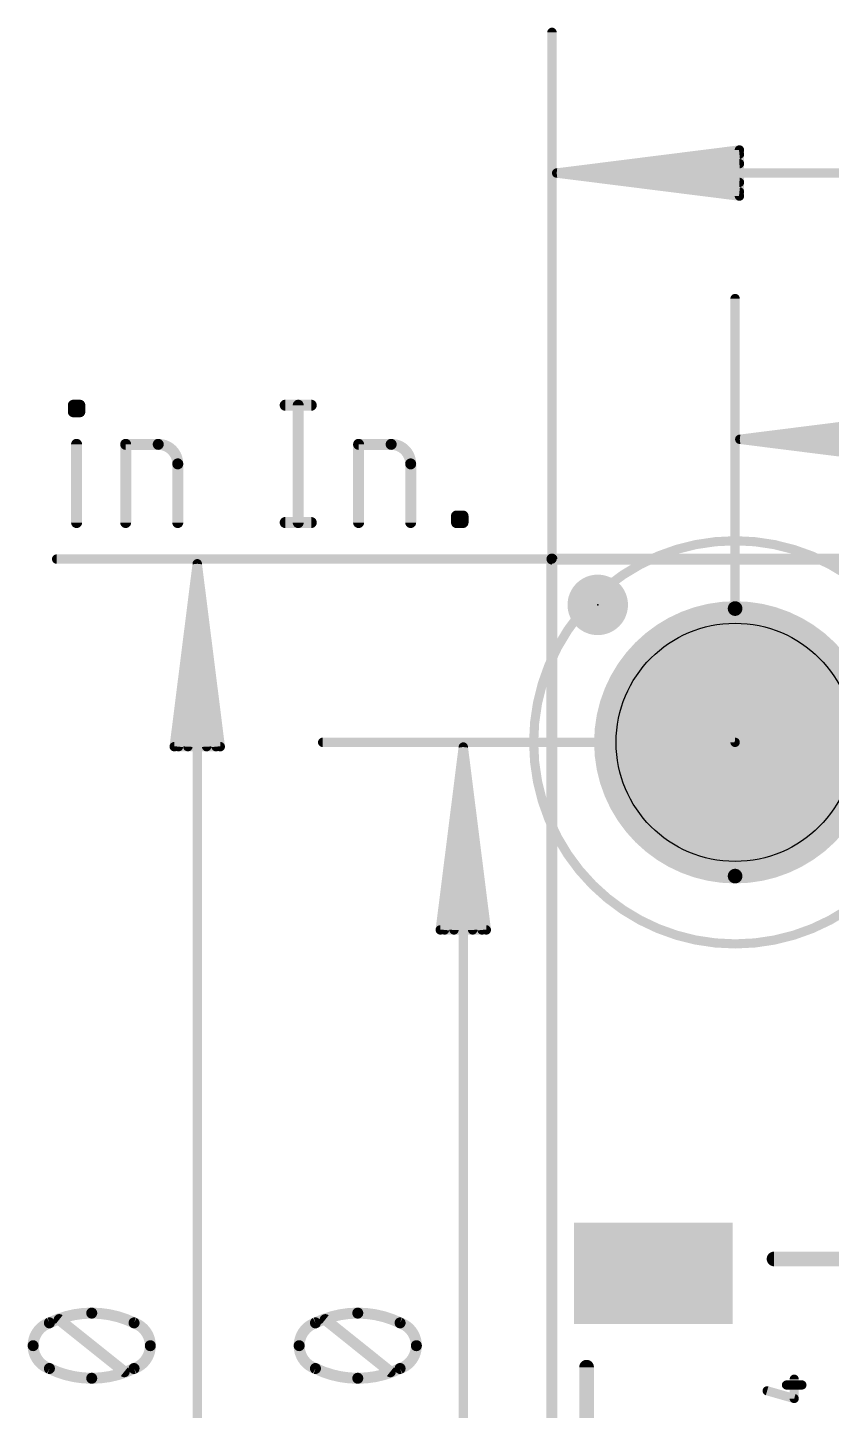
# Model space of a CAD drawing. Extents: x -30.5 to 56.1, y -10.7 to 33.1.
# Drawn here: x -7.27 to 3.88, y 13.6 to 32.77 of the extents above; entities that cross this region are included whole.
import ezdxf

# ---------------------------------------------------------------- set-up
doc = ezdxf.new("R2010")
doc.units = 0
for name, color, linetype in [('1', 12, 'CONTINUOUS'), ('16', 132, 'CONTINUOUS'), ('20', 53, 'CONTINUOUS'), ('21', 41, 'CONTINUOUS'), ('23', 53, 'CONTINUOUS'), ('24', 53, 'CONTINUOUS'), ('25', 253, 'CONTINUOUS'), ('29', 253, 'CONTINUOUS'), ('30', 253, 'CONTINUOUS'), ('31', 253, 'CONTINUOUS'), ('39', 12, 'CONTINUOUS'), ('41', 12, 'CONTINUOUS'), ('42', 132, 'CONTINUOUS'), ('47', 253, 'CONTINUOUS')]:
    doc.layers.add(name, color=color, linetype=linetype)

# ---------------------------------------------------------------- blocks, each defined once
blk = doc.blocks.new('RECT')
blk.add_solid([(-0.5, -0.5), (0.5, -0.5), (-0.5, 0.5), (0.5, 0.5)])
blk = doc.blocks.new('PIE')
at = {"const_width": 0.5}
blk.add_lwpolyline([(0, -0.25, 1), (0, 0.25, 1), (0, -0.25)], format="xyb", dxfattribs=at)

msp = doc.modelspace()

# ---------------------------------------------------------------- linework, layer by layer
at = {"layer": '1', "const_width": 0.1524}
for points in [[(0, 0), (0, 25.4)], [(0, 25.4), (25.4, 25.4)]]:
    msp.add_lwpolyline(points, dxfattribs=at)
at = {"layer": '1', "const_width": 0.0762}
for points in [[(0.0381, 25.4, 1), (-0.0381, 25.4)], [(0, 25.4381, 1), (0, 25.3619)]]:
    msp.add_lwpolyline(points, format="xyb", dxfattribs=at)
at = {"layer": '16', "const_width": 0.1524}
for points in [[(0, 0), (0, 25.4)], [(0, 25.4), (25.4, 25.4)]]:
    msp.add_lwpolyline(points, dxfattribs=at)
at = {"layer": '16', "const_width": 0.0762}
for points in [[(0.0381, 25.4, 1), (-0.0381, 25.4)], [(0, 25.4381, 1), (0, 25.3619)]]:
    msp.add_lwpolyline(points, format="xyb", dxfattribs=at)
at = {"layer": '20', "const_width": 0.1524}
for points in [[(25.4, 25.4), (0, 25.4)], [(0, 25.4), (0, 0)]]:
    msp.add_lwpolyline(points, dxfattribs=at)
at = {"layer": '20', "const_width": 0.0762}
for points in [[(0, 25.4381, 1), (0, 25.3619)], [(0.0381, 25.4, 1), (-0.0381, 25.4)]]:
    msp.add_lwpolyline(points, format="xyb", dxfattribs=at)
at = {"layer": '20'}
msp.add_circle((2.54, 22.86), 1.651, dxfattribs=at)
at = {"layer": '21', "const_width": 0.2032}
for points in [[(3.08, 15.7), (4.73, 15.7)], [(0.48, 14.2), (0.48, 11.2)]]:
    msp.add_lwpolyline(points, dxfattribs=at)
at = {"layer": '21', "const_width": 0.1016}
for points in [[(3.08, 15.7508, 1), (3.08, 15.6492)], [(0.5308, 14.2, 1), (0.4292, 14.2)]]:
    msp.add_lwpolyline(points, format="xyb", dxfattribs=at)
at = {"layer": '23'}
for p in [(0.635, 24.765), (2.54, 22.86)]:
    msp.add_point(p, dxfattribs=at)
at = {"layer": '24'}
msp.add_point((0.635, 24.765), dxfattribs=at)
at = {"layer": '25', "const_width": 0.127}
for points in [[(3.2526, 13.9531), (3.4671, 13.9531)], [(3.3599, 13.7654), (3.3599, 14.0335)], [(2.9845, 13.8726), (3.3599, 13.7654)]]:
    msp.add_lwpolyline(points, dxfattribs=at)
at = {"layer": '25', "const_width": 0.0635}
for points in [[(3.2526, 13.9848, 1), (3.2526, 13.9213)], [(3.3916, 14.0335, 1), (3.3281, 14.0335)], [(3.4671, 13.9213, 1), (3.4671, 13.9848)], [(2.9932, 13.9032, 1), (2.9758, 13.8421)], [(3.3511, 13.7349, 1), (3.3686, 13.7959)], [(3.3281, 13.7654, 1), (3.3916, 13.7654)]]:
    msp.add_lwpolyline(points, format="xyb", dxfattribs=at)
at = {"layer": '29', "const_width": 1.7526}
msp.add_lwpolyline([(2.54, 21.9837, 1), (2.54, 23.7363, 1), (2.54, 21.9837)], format="xyb", dxfattribs=at)
at = {"layer": '30', "const_width": 1.7526}
msp.add_lwpolyline([(2.54, 21.9837, 1), (2.54, 23.7363, 1), (2.54, 21.9837)], format="xyb", dxfattribs=at)
at = {"layer": '39', "const_width": 0.127}
msp.add_lwpolyline([(2.54, 20.066, 1), (2.54, 25.654, 1), (2.54, 20.066)], format="xyb", dxfattribs=at)
at = {"layer": '41'}
for points, const_width in [([(2.54, 24.7142, 1), (2.54, 21.0058)], 0.2032), ([(2.54, 21.0058, 1), (2.54, 24.7142)], 0.2032), ([(2.54, 24.765, 1), (2.54, 24.6634)], 0.1016), ([(2.54, 24.6634, 1), (2.54, 24.765)], 0.1016), ([(2.54, 21.0566, 1), (2.54, 20.955)], 0.1016), ([(2.54, 20.955, 1), (2.54, 21.0566)], 0.1016)]:
    msp.add_lwpolyline(points, format="xyb", dxfattribs=dict(at, const_width=const_width))
at = {"layer": '42'}
for points, const_width in [([(2.54, 24.7142, 1), (2.54, 21.0058)], 0.2032), ([(2.54, 21.0058, 1), (2.54, 24.7142)], 0.2032), ([(2.54, 24.765, 1), (2.54, 24.6634)], 0.1016), ([(2.54, 24.6634, 1), (2.54, 24.765)], 0.1016), ([(2.54, 21.0566, 1), (2.54, 20.955)], 0.1016), ([(2.54, 20.955, 1), (2.54, 21.0566)], 0.1016)]:
    msp.add_lwpolyline(points, format="xyb", dxfattribs=dict(at, const_width=const_width))
at = {"layer": '47'}
for points, const_width in [([(0, 25.4), (0, 32.7)], 0.13), ([(0.065, 30.75), (2.6, 31.0692)], 0.13), ([(0.065, 30.75), (2.6, 31.01)], 0.13), ([(2.6, 31.0692), (2.6, 30.4308)], 0.13), ([(0.065, 30.75), (2.6, 30.88)], 0.13), ([(0.065, 30.75), (25.335, 30.75)], 0.13), ([(2.6, 30.4308), (0.065, 30.75)], 0.13), ([(2.6, 30.62), (0.065, 30.75)], 0.13), ([(2.6, 30.49), (0.065, 30.75)], 0.13), ([(2.54, 22.86), (2.54, 29.01)], 0.13), ([(-6.6386, 27.4415), (-6.6386, 27.5318)], 0.1524), ([(-6.6386, 27.5318), (-6.5483, 27.5318)], 0.1524), ([(-6.5483, 27.5318), (-6.5483, 27.4415)], 0.1524), ([(-3.6999, 27.5318), (-3.3387, 27.5318)], 0.1524), ([(-3.5193, 27.5318), (-3.5193, 25.9062)], 0.1524), ([(-6.5483, 27.4415), (-6.6386, 27.4415)], 0.1524), ([(2.605, 27.06), (5.14, 27.3792)], 0.13), ([(2.605, 27.06), (5.14, 27.32)], 0.13), ([(2.605, 27.06), (5.14, 27.19)], 0.13), ([(-6.5935, 25.9062), (-6.5935, 26.9899)], 0.1524), ([(-5.9126, 25.9062), (-5.9126, 26.9899)], 0.1524), ([(-5.9126, 26.9899), (-5.4611, 26.9899)], 0.1524), ([(-2.6822, 25.9062), (-2.6822, 26.9899)], 0.1524), ([(-2.6822, 26.9899), (-2.2306, 26.9899)], 0.1524), ([(2.605, 27.06), (22.795, 27.06)], 0.13), ([(5.14, 26.7408), (2.605, 27.06)], 0.13), ([(5.14, 26.93), (2.605, 27.06)], 0.13), ([(5.14, 26.8), (2.605, 27.06)], 0.13), ([(-5.1901, 26.719), (-5.1901, 25.9062)], 0.1524), ([(-1.9597, 26.719), (-1.9597, 25.9062)], 0.1524), ([(-1.324, 25.9062), (-1.324, 25.9965)], 0.1524), ([(-1.324, 25.9965), (-1.2337, 25.9965)], 0.1524), ([(-1.2337, 25.9965), (-1.2337, 25.9062)], 0.1524), ([(-3.6999, 25.9062), (-3.3387, 25.9062)], 0.1524), ([(-1.2337, 25.9062), (-1.324, 25.9062)], 0.1524), ([(0, 25.4), (-6.87, 25.4)], 0.13), ([(-4.92, 25.335), (-5.2392, 22.8)], 0.13), ([(-4.92, 25.335), (-5.18, 22.8)], 0.13), ([(-4.92, 25.335), (-5.05, 22.8)], 0.13), ([(-4.92, 0.065), (-4.92, 25.335)], 0.13), ([(-4.6008, 22.8), (-4.92, 25.335)], 0.13), ([(-4.79, 22.8), (-4.92, 25.335)], 0.13), ([(-4.66, 22.8), (-4.92, 25.335)], 0.13), ([(-5.2392, 22.8), (-4.6008, 22.8)], 0.13), ([(2.54, 22.86), (-3.18, 22.86)], 0.13), ([(-1.23, 22.795), (-1.5492, 20.26)], 0.13), ([(-1.23, 22.795), (-1.49, 20.26)], 0.13), ([(-1.23, 22.795), (-1.36, 20.26)], 0.13), ([(-1.23, 22.795), (-1.23, 2.605)], 0.13), ([(-0.9108, 20.26), (-1.23, 22.795)], 0.13), ([(-1.1, 20.26), (-1.23, 22.795)], 0.13), ([(-0.97, 20.26), (-1.23, 22.795)], 0.13), ([(-1.5492, 20.26), (-0.9108, 20.26)], 0.13), ([(-5.9319, 14.1366), (-6.8351, 14.8591)], 0.1524), ([(-2.2419, 14.1366), (-3.1451, 14.8591)], 0.1524)]:
    msp.add_lwpolyline(points, dxfattribs=dict(at, const_width=const_width))
for points, const_width in [([(0.0325, 32.7, 1), (-0.0325, 32.7)], 0.065), ([(2.6325, 31.0692, 1), (2.5675, 31.0692)], 0.065), ([(2.6041, 31.037, 1), (2.5959, 31.1015)], 0.065), ([(2.6033, 30.9777, 1), (2.5967, 31.0423)], 0.065), ([(2.6017, 30.8475, 1), (2.5983, 30.9125)], 0.065), ([(0.065, 30.7825, 1), (0.065, 30.7175)], 0.065), ([(0.0691, 30.7822, 1), (0.0609, 30.7178)], 0.065), ([(0.0633, 30.7825, 1), (0.0667, 30.7175)], 0.065), ([(0.0667, 30.7825, 1), (0.0633, 30.7175)], 0.065), ([(0.0683, 30.7823, 1), (0.0617, 30.7177)], 0.065), ([(0.0617, 30.7823, 1), (0.0683, 30.7177)], 0.065), ([(0.0609, 30.7822, 1), (0.0691, 30.7178)], 0.065), ([(2.5983, 30.5875, 1), (2.6017, 30.6525)], 0.065), ([(2.5959, 30.3985, 1), (2.6041, 30.463)], 0.065), ([(2.5967, 30.4577, 1), (2.6033, 30.5223)], 0.065), ([(2.5675, 30.4308, 1), (2.6325, 30.4308)], 0.065), ([(2.5725, 29.01, 1), (2.5075, 29.01)], 0.065), ([(-6.6005, 27.5318, 1), (-6.6767, 27.5318)], 0.0762), ([(-6.6386, 27.5699, 1), (-6.6386, 27.4937)], 0.0762), ([(-6.5102, 27.5318, 1), (-6.5864, 27.5318)], 0.0762), ([(-6.5483, 27.4937, 1), (-6.5483, 27.5699)], 0.0762), ([(-3.6999, 27.5699, 1), (-3.6999, 27.4937)], 0.0762), ([(-3.4812, 27.5318, 1), (-3.5574, 27.5318)], 0.0762), ([(-3.3387, 27.4937, 1), (-3.3387, 27.5699)], 0.0762), ([(-6.6386, 27.4796, 1), (-6.6386, 27.4034)], 0.0762), ([(-6.6767, 27.4415, 1), (-6.6005, 27.4415)], 0.0762), ([(-6.5864, 27.4415, 1), (-6.5102, 27.4415)], 0.0762), ([(-6.5483, 27.4034, 1), (-6.5483, 27.4796)], 0.0762), ([(-6.5554, 26.9899, 1), (-6.6316, 26.9899)], 0.0762), ([(-5.8745, 26.9899, 1), (-5.9507, 26.9899)], 0.0762), ([(-5.9126, 27.028, 1), (-5.9126, 26.9518)], 0.0762), ([(-5.1901, 26.719, 0.4142), (-5.4611, 26.9899)], 0.1524), ([(-5.4611, 27.028, 1), (-5.4611, 26.9518)], 0.0762), ([(-5.4611, 26.9518, 1), (-5.4611, 27.028)], 0.0762), ([(-2.6441, 26.9899, 1), (-2.7203, 26.9899)], 0.0762), ([(-2.6822, 27.028, 1), (-2.6822, 26.9518)], 0.0762), ([(-1.9597, 26.719, 0.4142), (-2.2306, 26.9899)], 0.1524), ([(-2.2306, 27.028, 1), (-2.2306, 26.9518)], 0.0762), ([(-2.2306, 26.9518, 1), (-2.2306, 27.028)], 0.0762), ([(2.605, 27.0925, 1), (2.605, 27.0275)], 0.065), ([(2.6091, 27.0922, 1), (2.6009, 27.0278)], 0.065), ([(2.6033, 27.0925, 1), (2.6067, 27.0275)], 0.065), ([(2.6067, 27.0925, 1), (2.6033, 27.0275)], 0.065), ([(2.6083, 27.0923, 1), (2.6017, 27.0277)], 0.065), ([(2.6017, 27.0923, 1), (2.6083, 27.0277)], 0.065), ([(2.6009, 27.0922, 1), (2.6091, 27.0278)], 0.065), ([(-5.152, 26.719, 1), (-5.2282, 26.719)], 0.0762), ([(-5.2282, 26.719, 1), (-5.152, 26.719)], 0.0762), ([(-1.9216, 26.719, 1), (-1.9978, 26.719)], 0.0762), ([(-1.9978, 26.719, 1), (-1.9216, 26.719)], 0.0762), ([(-1.2859, 25.9965, 1), (-1.3621, 25.9965)], 0.0762), ([(-1.324, 26.0346, 1), (-1.324, 25.9584)], 0.0762), ([(-1.1956, 25.9965, 1), (-1.2718, 25.9965)], 0.0762), ([(-1.2337, 25.9584, 1), (-1.2337, 26.0346)], 0.0762), ([(-6.6316, 25.9062, 1), (-6.5554, 25.9062)], 0.0762), ([(-5.9507, 25.9062, 1), (-5.8745, 25.9062)], 0.0762), ([(-5.2282, 25.9062, 1), (-5.152, 25.9062)], 0.0762), ([(-3.6999, 25.9443, 1), (-3.6999, 25.8681)], 0.0762), ([(-3.5574, 25.9062, 1), (-3.4812, 25.9062)], 0.0762), ([(-3.3387, 25.8681, 1), (-3.3387, 25.9443)], 0.0762), ([(-2.7203, 25.9062, 1), (-2.6441, 25.9062)], 0.0762), ([(-1.9978, 25.9062, 1), (-1.9216, 25.9062)], 0.0762), ([(-1.324, 25.9443, 1), (-1.324, 25.8681)], 0.0762), ([(-1.3621, 25.9062, 1), (-1.2859, 25.9062)], 0.0762), ([(-1.2718, 25.9062, 1), (-1.1956, 25.9062)], 0.0762), ([(-1.2337, 25.8681, 1), (-1.2337, 25.9443)], 0.0762), ([(-6.87, 25.4325, 1), (-6.87, 25.3675)], 0.065), ([(-4.8875, 25.335, 1), (-4.9525, 25.335)], 0.065), ([(-4.8878, 25.3391, 1), (-4.9522, 25.3309)], 0.065), ([(-4.8875, 25.3333, 1), (-4.9525, 25.3367)], 0.065), ([(-4.8875, 25.3367, 1), (-4.9525, 25.3333)], 0.065), ([(-4.8877, 25.3383, 1), (-4.9523, 25.3317)], 0.065), ([(-4.8877, 25.3317, 1), (-4.9523, 25.3383)], 0.065), ([(-4.8878, 25.3309, 1), (-4.9522, 25.3391)], 0.065), ([(-0.0325, 25.4, 1), (0.0325, 25.4)], 0.065), ([(0, 25.3675, 1), (0, 25.4325)], 0.065), ([(-5.2715, 22.8041, 1), (-5.207, 22.7959)], 0.065), ([(-5.2392, 22.8325, 1), (-5.2392, 22.7675)], 0.065), ([(-5.2123, 22.8033, 1), (-5.1477, 22.7967)], 0.065), ([(-5.0825, 22.8017, 1), (-5.0175, 22.7983)], 0.065), ([(-4.8225, 22.7983, 1), (-4.7575, 22.8017)], 0.065), ([(-4.6923, 22.7967, 1), (-4.6277, 22.8033)], 0.065), ([(-4.633, 22.7959, 1), (-4.5685, 22.8041)], 0.065), ([(-4.6008, 22.7675, 1), (-4.6008, 22.8325)], 0.065), ([(-3.18, 22.8925, 1), (-3.18, 22.8275)], 0.065), ([(-1.1975, 22.795, 1), (-1.2625, 22.795)], 0.065), ([(-1.1978, 22.7991, 1), (-1.2622, 22.7909)], 0.065), ([(-1.1975, 22.7933, 1), (-1.2625, 22.7967)], 0.065), ([(-1.1975, 22.7967, 1), (-1.2625, 22.7933)], 0.065), ([(-1.1977, 22.7983, 1), (-1.2623, 22.7917)], 0.065), ([(-1.1977, 22.7917, 1), (-1.2623, 22.7983)], 0.065), ([(-1.1978, 22.7909, 1), (-1.2622, 22.7991)], 0.065), ([(2.5075, 22.86, 1), (2.5725, 22.86)], 0.065), ([(2.54, 22.8275, 1), (2.54, 22.8925)], 0.065), ([(-1.5492, 20.2925, 1), (-1.5492, 20.2275)], 0.065), ([(-0.9108, 20.2275, 1), (-0.9108, 20.2925)], 0.065), ([(-1.5815, 20.2641, 1), (-1.517, 20.2559)], 0.065), ([(-1.5223, 20.2633, 1), (-1.4577, 20.2567)], 0.065), ([(-1.3925, 20.2617, 1), (-1.3275, 20.2583)], 0.065), ([(-1.1325, 20.2583, 1), (-1.0675, 20.2617)], 0.065), ([(-1.0023, 20.2567, 1), (-0.9377, 20.2633)], 0.065), ([(-0.943, 20.2559, 1), (-0.8785, 20.2641)], 0.065), ([(-6.3835, 14.9494, 0.1139), (-6.9705, 14.8139)], 0.1524), ([(-5.7965, 14.8139, 0.1139), (-6.3835, 14.9494)], 0.1524), ([(-6.3835, 14.9875, 1), (-6.3835, 14.9113)], 0.0762), ([(-6.3835, 14.9113, 1), (-6.3835, 14.9875)], 0.0762), ([(-2.6935, 14.9494, 0.1139), (-3.2805, 14.8139)], 0.1524), ([(-2.1065, 14.8139, 0.1139), (-2.6935, 14.9494)], 0.1524), ([(-2.6935, 14.9875, 1), (-2.6935, 14.9113)], 0.0762), ([(-2.6935, 14.9113, 1), (-2.6935, 14.9875)], 0.0762), ([(-6.9705, 14.8139, 0.3205), (-7.1963, 14.4979)], 0.1524), ([(-6.9872, 14.8482, 1), (-6.9538, 14.7797)], 0.0762), ([(-6.9582, 14.7779, 1), (-6.9829, 14.85)], 0.0762), ([(-6.8113, 14.8889, 1), (-6.8589, 14.8293)], 0.0762), ([(-5.7841, 14.85, 1), (-5.8088, 14.7779)], 0.0762), ([(-5.5707, 14.4979, 0.3205), (-5.7965, 14.8139)], 0.1524), ([(-5.8132, 14.7797, 1), (-5.7798, 14.8482)], 0.0762), ([(-3.2805, 14.8139, 0.3205), (-3.5063, 14.4979)], 0.1524), ([(-3.2972, 14.8482, 1), (-3.2638, 14.7797)], 0.0762), ([(-3.2682, 14.7779, 1), (-3.2929, 14.85)], 0.0762), ([(-3.1213, 14.8889, 1), (-3.1689, 14.8293)], 0.0762), ([(-2.0941, 14.85, 1), (-2.1188, 14.7779)], 0.0762), ([(-1.8807, 14.4979, 0.3205), (-2.1065, 14.8139)], 0.1524), ([(-2.1232, 14.7797, 1), (-2.0898, 14.8482)], 0.0762), ([(-7.1963, 14.4979, 0.3205), (-6.9705, 14.1818)], 0.1524), ([(-7.1582, 14.4979, 1), (-7.2344, 14.4979)], 0.0762), ([(-5.7965, 14.1818, 0.3205), (-5.5707, 14.4979)], 0.1524), ([(-5.5326, 14.4979, 1), (-5.6088, 14.4979)], 0.0762), ([(-3.5063, 14.4979, 0.3205), (-3.2805, 14.1818)], 0.1524), ([(-3.4682, 14.4979, 1), (-3.5444, 14.4979)], 0.0762), ([(-2.1065, 14.1818, 0.3205), (-1.8807, 14.4979)], 0.1524), ([(-1.8426, 14.4979, 1), (-1.9188, 14.4979)], 0.0762), ([(-7.2344, 14.4979, 1), (-7.1582, 14.4979)], 0.0762), ([(-5.6088, 14.4979, 1), (-5.5326, 14.4979)], 0.0762), ([(-3.5444, 14.4979, 1), (-3.4682, 14.4979)], 0.0762), ([(-1.9188, 14.4979, 1), (-1.8426, 14.4979)], 0.0762), ([(-6.9705, 14.1818, 0.1139), (-6.3835, 14.0463)], 0.1524), ([(-6.9538, 14.216, 1), (-6.9872, 14.1475)], 0.0762), ([(-6.9829, 14.1457, 1), (-6.9582, 14.2178)], 0.0762), ([(-6.3835, 14.0463, 0.1139), (-5.7965, 14.1818)], 0.1524), ([(-5.9557, 14.1069, 1), (-5.9081, 14.1664)], 0.0762), ([(-5.8088, 14.2178, 1), (-5.7841, 14.1457)], 0.0762), ([(-5.7798, 14.1475, 1), (-5.8132, 14.216)], 0.0762), ([(-3.2805, 14.1818, 0.1139), (-2.6935, 14.0463)], 0.1524), ([(-3.2638, 14.216, 1), (-3.2972, 14.1475)], 0.0762), ([(-3.2929, 14.1457, 1), (-3.2682, 14.2178)], 0.0762), ([(-2.6935, 14.0463, 0.1139), (-2.1065, 14.1818)], 0.1524), ([(-2.2657, 14.1069, 1), (-2.2181, 14.1664)], 0.0762), ([(-2.1188, 14.2178, 1), (-2.0941, 14.1457)], 0.0762), ([(-2.0898, 14.1475, 1), (-2.1232, 14.216)], 0.0762), ([(-6.3835, 14.0844, 1), (-6.3835, 14.0082)], 0.0762), ([(-6.3835, 14.0082, 1), (-6.3835, 14.0844)], 0.0762), ([(-2.6935, 14.0844, 1), (-2.6935, 14.0082)], 0.0762), ([(-2.6935, 14.0082, 1), (-2.6935, 14.0844)], 0.0762)]:
    msp.add_lwpolyline(points, format="xyb", dxfattribs=dict(at, const_width=const_width))

# ---------------------------------------------------------------- block references
at = {"layer": '1', "xscale": 0.635, "yscale": 0.635}
msp.add_blockref('PIE', (0.635, 24.765), dxfattribs=at)
at = {"layer": '1', "xscale": 1.2, "yscale": 2, "rotation": 270}
msp.add_blockref('RECT', (1.405, 15.5), dxfattribs=at)
at = {"layer": '16', "xscale": 0.635, "yscale": 0.635}
msp.add_blockref('PIE', (0.635, 24.765), dxfattribs=at)
at = {"layer": '29', "xscale": 0.8382, "yscale": 0.8382}
msp.add_blockref('PIE', (0.635, 24.765), dxfattribs=at)
at = {"layer": '29', "xscale": 1.4032, "yscale": 2.2032, "rotation": 270}
msp.add_blockref('RECT', (1.405, 15.5), dxfattribs=at)
at = {"layer": '30', "xscale": 0.8382, "yscale": 0.8382}
msp.add_blockref('PIE', (0.635, 24.765), dxfattribs=at)
at = {"layer": '31', "xscale": 1.2, "yscale": 2, "rotation": 270}
msp.add_blockref('RECT', (1.405, 15.5), dxfattribs=at)

doc.saveas('drawing.dxf')
